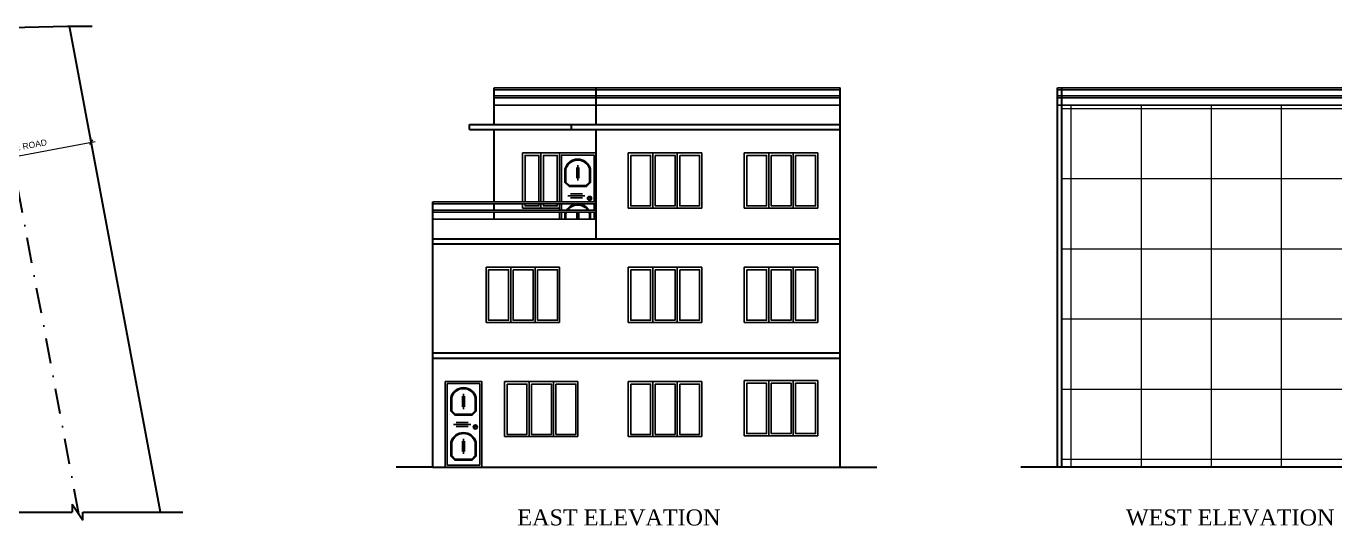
# Model space of a CAD drawing. Header units: inches. Extents: x 45643 to 70559, y -8725 to 1713.
# Drawn here: x 59007 to 60290, y -4557 to -4067 of the extents above; entities that cross this region are included whole.
import ezdxf

# ---------------------------------------------------------------- set-up
doc = ezdxf.new("R2010")
doc.units = ezdxf.units.IN
doc.header["$MEASUREMENT"] = 0
doc.linetypes.add('DASHDOT', pattern=[1, 0.5, -0.25, 0, -0.25])
for name, color, linetype, lineweight in [('1', 7, 'Continuous', 25), ('A_hatch', 253, 'Continuous', 5), ('A_Title Text', 105, 'Continuous', 60), ('ELEVATION', 6, 'Continuous', 30)]:
    doc.layers.add(name, color=color, linetype=linetype, lineweight=lineweight)
doc.styles.add('Arial', font='arial.ttf')
doc.styles.get("Standard").update_dxf_attribs({"font": 'times.ttf'})
doc.dimstyles.new('Sudeep', dxfattribs={"dimtxt": 6, "dimasz": 4, "dimexe": 4.5, "dimexo": 4.5, "dimgap": 5, "dimtad": 1, "dimdec": 0, "dimlunit": 4, "dimtxsty": 'Arial', "dimblk": 'OBLIQUE', "dimcen": 250, "dimdle": 4, "dimclrd": 86, "dimclre": 5, "dimclrt": 1, "dimadec": 0, "dimazin": 0, "dimtfac": 1, "dimtdec": 0, "dimtix": 1, "dimtmove": 1, "dimatfit": 3, "dimldrblk": 'OBLIQUE', "dimfxl": 4.5, "dimfxlon": 1, "dimfrac": 2, "dimlwd": 15, "dimlwe": 13, "dimarcsym": 0})

# ---------------------------------------------------------------- blocks, each defined once
blk = doc.blocks.new('_Oblique')
at = {"color": 0, "linetype": 'ByBlock', "lineweight": -2}
blk.add_line((-0.5, -0.5), (0.5, 0.5), dxfattribs=at)
blk = doc.blocks.new('*D891')
at = {"layer": 'A_Title Text', "color": 86, "lineweight": 15, "transparency": 16777216}
blk.add_line((58911.3, -4210.4), (59074.4, -4179.9), dxfattribs=at)
at = {"layer": 'A_Title Text', "color": 5, "lineweight": 13, "transparency": 16777216}
for p, q in [((59069.7, -4176.2), (59071.3, -4185.1)), ((58914.4, -4205.3), (58916, -4214.1))]:
    blk.add_line(p, q, dxfattribs=at)
at = {"layer": 'Defpoints', "color": 0, "transparency": 16777216}
for p in [(59051.1, -4077.2), (58895.8, -4106.2), (59070.5, -4180.7)]:
    blk.add_point(p, dxfattribs=at)
at = {"layer": 'A_Title Text', "color": 86, "lineweight": 15, "transparency": 16777216, "xscale": 4, "yscale": 4, "zscale": 4}
for p, rotation in [((59070.5, -4180.7), 10.59254933067285), ((58915.2, -4209.7), 190.5925493306728)]:
    blk.add_blockref('_Oblique', p, dxfattribs=dict(at, rotation=rotation))
at = {"layer": 'A_Title Text', "color": 1, "transparency": 16777216, "insert": (58991.4, -4187.2), "char_height": 6, "width": 94.95, "attachment_point": 5, "rotation": 10.5925, "style": 'Arial'}
blk.add_mtext('13\'-2" WIDE ROAD', dxfattribs=at)

msp = doc.modelspace()

# ---------------------------------------------------------------- hatches: boundary and pattern name
at = {"layer": 'A_hatch', "ltscale": 5}
h = msp.add_hatch(dxfattribs=at)
h.set_pattern_fill('ANSI37', color=11, scale=550, angle=45)
h.set_pattern_definition([(90, (-2324.59, -4491.416), (-68.75, 0), []), (180, (-2324.59, -4491.416), (-7e-15, -68.75), [])])
h.paths.add_polyline_path([(60357.672, -4275.239), (60357.672, -4168.239), (60377.611, -4168.239), (60377.611, -4163.239), (60357.672, -4163.239), (60357.672, -4144.239), (60022.232, -4144.239), (60022.232, -4163.239), (60022.232, -4275.239), (60022.232, -4387.239), (60022.232, -4499.239), (60357.672, -4499.239), (60357.672, -4387.239)])

# ---------------------------------------------------------------- linework, layer by layer
at = {"color": 5}
for p, q in [((59493.55, -4191.239), (59529.55, -4191.239)), ((59493.55, -4191.239), (59493.55, -4239.239)), ((59511.55, -4191.239), (59511.55, -4239.239)), ((59529.55, -4191.239), (59529.55, -4239.239)), ((59597.164, -4191.239), (59669.164, -4191.239)), ((59597.164, -4191.239), (59597.164, -4245.239)), ((59621.164, -4191.239), (59621.164, -4245.239)), ((59645.164, -4191.239), (59645.164, -4245.239)), ((59669.164, -4245.239), (59669.164, -4191.239)), ((59710.914, -4191.239), (59782.914, -4191.239)), ((59710.914, -4191.239), (59710.914, -4245.239)), ((59734.914, -4191.239), (59734.914, -4245.239)), ((59758.914, -4191.239), (59758.914, -4245.239)), ((59782.914, -4245.239), (59782.914, -4191.239)), ((59493.55, -4241.239), (59493.55, -4245.239)), ((59493.55, -4245.239), (59529.55, -4245.239)), ((59511.55, -4241.239), (59511.55, -4245.239)), ((59529.55, -4241.239), (59529.55, -4245.239)), ((59597.164, -4245.239), (59669.164, -4245.239)), ((59710.914, -4245.239), (59782.914, -4245.239)), ((59457.818, -4303.239), (59529.818, -4303.239)), ((59457.818, -4303.239), (59457.818, -4357.239)), ((59481.818, -4303.239), (59481.818, -4357.239)), ((59505.818, -4303.239), (59505.818, -4357.239)), ((59529.818, -4357.239), (59529.818, -4303.239)), ((59597.164, -4303.239), (59669.164, -4303.239)), ((59597.164, -4303.239), (59597.164, -4357.239)), ((59621.164, -4303.239), (59621.164, -4357.239)), ((59645.164, -4303.239), (59645.164, -4357.239)), ((59669.164, -4357.239), (59669.164, -4303.239)), ((59710.914, -4303.239), (59782.914, -4303.239)), ((59710.914, -4303.239), (59710.914, -4357.239)), ((59734.914, -4303.239), (59734.914, -4357.239)), ((59758.914, -4303.239), (59758.914, -4357.239)), ((59782.914, -4357.239), (59782.914, -4303.239)), ((59457.818, -4357.239), (59529.818, -4357.239)), ((59597.164, -4357.239), (59669.164, -4357.239)), ((59710.914, -4357.239), (59782.914, -4357.239)), ((59475.818, -4415.239), (59547.818, -4415.239)), ((59475.818, -4415.239), (59475.818, -4469.239)), ((59499.818, -4415.239), (59499.818, -4469.239)), ((59523.818, -4415.239), (59523.818, -4469.239)), ((59547.818, -4469.239), (59547.818, -4415.239)), ((59597.164, -4415.239), (59669.164, -4415.239)), ((59597.164, -4415.239), (59597.164, -4469.239)), ((59621.164, -4415.239), (59621.164, -4469.239)), ((59645.164, -4415.239), (59645.164, -4469.239)), ((59669.164, -4469.239), (59669.164, -4415.239)), ((59710.914, -4414.376), (59782.914, -4414.376)), ((59710.914, -4414.376), (59710.914, -4468.376)), ((59734.914, -4414.376), (59734.914, -4468.376)), ((59758.914, -4414.376), (59758.914, -4468.376)), ((59782.914, -4468.376), (59782.914, -4414.376)), ((59475.818, -4469.239), (59547.818, -4469.239)), ((59597.164, -4469.239), (59669.164, -4469.239)), ((59710.914, -4468.376), (59782.914, -4468.376))]:
    msp.add_line(p, q, dxfattribs=at)
at = {"color": 40, "ltscale": 5}
for p, q in [((59535.053, -4206.739), (59535.053, -4220.239)), ((59536.053, -4206.739), (59536.053, -4219.825)), ((59546.553, -4205.564), (59546.553, -4215.914)), ((59547.553, -4203.239), (59547.553, -4218.239)), ((59548.553, -4205.564), (59548.553, -4215.914)), ((59559.053, -4219.825), (59559.053, -4206.739)), ((59560.053, -4220.239), (59560.053, -4206.739)), ((59539.053, -4224.239), (59535.053, -4220.239)), ((59539.467, -4223.239), (59536.053, -4219.825)), ((59555.639, -4223.239), (59559.053, -4219.825)), ((59556.053, -4224.239), (59560.053, -4220.239)), ((59537.8, -4233.317), (59554.621, -4233.317)), ((59539.053, -4224.239), (59556.053, -4224.239)), ((59539.053, -4224.239), (59556.053, -4224.239)), ((59539.467, -4223.239), (59555.639, -4223.239)), ((59540.42, -4231.317), (59552.232, -4231.317)), ((59540.42, -4235.317), (59552.232, -4235.317)), ((59535.053, -4250.739), (59535.053, -4256.239)), ((59536.053, -4250.739), (59536.053, -4256.239)), ((59546.553, -4249.564), (59546.553, -4256.239)), ((59547.553, -4249.239), (59547.553, -4256.239)), ((59548.553, -4249.564), (59548.553, -4256.239)), ((59559.053, -4256.239), (59559.053, -4250.739)), ((59560.053, -4256.239), (59560.053, -4250.739)), ((59435.553, -4427.239), (59435.553, -4442.239)), ((59423.053, -4430.739), (59423.053, -4444.239)), ((59424.053, -4430.739), (59424.053, -4443.825)), ((59434.553, -4429.564), (59434.553, -4439.914)), ((59436.553, -4429.564), (59436.553, -4439.914)), ((59447.053, -4443.825), (59447.053, -4430.739)), ((59448.053, -4444.239), (59448.053, -4430.739)), ((59427.053, -4448.239), (59423.053, -4444.239)), ((59427.467, -4447.239), (59424.053, -4443.825)), ((59427.053, -4448.239), (59444.053, -4448.239)), ((59427.053, -4448.239), (59444.053, -4448.239)), ((59427.467, -4447.239), (59443.639, -4447.239)), ((59443.639, -4447.239), (59447.053, -4443.825)), ((59444.053, -4448.239), (59448.053, -4444.239)), ((59425.8, -4457.317), (59442.621, -4457.317)), ((59428.42, -4455.317), (59440.232, -4455.317)), ((59428.42, -4459.317), (59440.232, -4459.317)), ((59423.053, -4474.739), (59423.053, -4488.239)), ((59424.053, -4474.739), (59424.053, -4487.825)), ((59434.553, -4473.564), (59434.553, -4483.914)), ((59435.553, -4471.239), (59435.553, -4486.239)), ((59436.553, -4473.564), (59436.553, -4483.914)), ((59447.053, -4487.825), (59447.053, -4474.739)), ((59448.053, -4488.239), (59448.053, -4474.739)), ((59427.053, -4492.239), (59423.053, -4488.239)), ((59427.467, -4491.239), (59424.053, -4487.825)), ((59427.053, -4492.239), (59444.053, -4492.239)), ((59427.053, -4492.239), (59444.053, -4492.239)), ((59427.467, -4491.239), (59443.639, -4491.239)), ((59443.639, -4491.239), (59447.053, -4487.825)), ((59444.053, -4492.239), (59448.053, -4488.239))]:
    msp.add_line(p, q, dxfattribs=at)
at = {"color": 5}
for points in [[(59495.952, -4239.239), (59495.952, -4193.697), (59509.487, -4193.697), (59509.487, -4239.239)], [(59513.952, -4239.239), (59513.952, -4193.697), (59527.487, -4193.697), (59527.487, -4239.239)], [(59509.487, -4241.239), (59509.487, -4243.096), (59495.952, -4243.096), (59495.952, -4241.239)], [(59527.487, -4241.239), (59527.487, -4243.096), (59513.952, -4243.096), (59513.952, -4241.239)]]:
    msp.add_lwpolyline(points, dxfattribs=at)
for points in [[(59599.566, -4193.697), (59619.101, -4193.697), (59619.101, -4243.096), (59599.566, -4243.096)], [(59623.566, -4193.697), (59643.101, -4193.697), (59643.101, -4243.096), (59623.566, -4243.096)], [(59647.566, -4193.697), (59667.101, -4193.697), (59667.101, -4243.096), (59647.566, -4243.096)], [(59713.316, -4193.697), (59732.852, -4193.697), (59732.852, -4243.096), (59713.316, -4243.096)], [(59737.316, -4193.697), (59756.852, -4193.697), (59756.852, -4243.096), (59737.316, -4243.096)], [(59761.316, -4193.697), (59780.852, -4193.697), (59780.852, -4243.096), (59761.316, -4243.096)], [(59460.22, -4305.697), (59479.755, -4305.697), (59479.755, -4355.096), (59460.22, -4355.096)], [(59484.22, -4305.697), (59503.755, -4305.697), (59503.755, -4355.096), (59484.22, -4355.096)], [(59508.22, -4305.697), (59527.755, -4305.697), (59527.755, -4355.096), (59508.22, -4355.096)], [(59599.566, -4305.697), (59619.101, -4305.697), (59619.101, -4355.096), (59599.566, -4355.096)], [(59623.566, -4305.697), (59643.101, -4305.697), (59643.101, -4355.096), (59623.566, -4355.096)], [(59647.566, -4305.697), (59667.101, -4305.697), (59667.101, -4355.096), (59647.566, -4355.096)], [(59713.316, -4305.697), (59732.852, -4305.697), (59732.852, -4355.096), (59713.316, -4355.096)], [(59737.316, -4305.697), (59756.852, -4305.697), (59756.852, -4355.096), (59737.316, -4355.096)], [(59761.316, -4305.697), (59780.852, -4305.697), (59780.852, -4355.096), (59761.316, -4355.096)], [(59478.22, -4417.697), (59497.755, -4417.697), (59497.755, -4467.096), (59478.22, -4467.096)], [(59502.22, -4417.697), (59521.755, -4417.697), (59521.755, -4467.096), (59502.22, -4467.096)], [(59526.22, -4417.697), (59545.755, -4417.697), (59545.755, -4467.096), (59526.22, -4467.096)], [(59599.566, -4417.697), (59619.101, -4417.697), (59619.101, -4467.096), (59599.566, -4467.096)], [(59623.566, -4417.697), (59643.101, -4417.697), (59643.101, -4467.096), (59623.566, -4467.096)], [(59647.566, -4417.697), (59667.101, -4417.697), (59667.101, -4467.096), (59647.566, -4467.096)], [(59713.316, -4416.834), (59732.852, -4416.834), (59732.852, -4466.234), (59713.316, -4466.234)], [(59737.316, -4416.834), (59756.852, -4416.834), (59756.852, -4466.234), (59737.316, -4466.234)], [(59761.316, -4416.834), (59780.852, -4416.834), (59780.852, -4466.234), (59761.316, -4466.234)]]:
    msp.add_lwpolyline(points, close=True, dxfattribs=at)
at = {"color": 40, "ltscale": 5}
for centre, radius, start, end in [((59547.553, -4210.213), 12.974, 15.530332, 164.469668), ((59547.553, -4210.268), 12.029, 17.061531, 162.938469), ((59547.553, -4254.213), 12.974, 32.515337, 147.484663), ((59547.553, -4254.268), 12.029, 35.75723, 144.24277), ((59547.553, -4254.213), 12.974, 157.457592, 164.469668), ((59547.553, -4254.268), 12.029, 155.285757, 162.938469), ((59547.553, -4254.268), 12.029, 17.061531, 24.714243), ((59547.553, -4254.213), 12.974, 15.530332, 22.542408), ((59435.553, -4434.213), 12.974, 15.530332, 164.469668), ((59435.553, -4434.268), 12.029, 17.061531, 162.938469), ((59435.553, -4478.213), 12.974, 15.530332, 164.469668), ((59435.553, -4478.268), 12.029, 17.061531, 162.938469)]:
    msp.add_arc(centre, radius, start, end, dxfattribs=at)
at = {"layer": '1', "color": 11, "ltscale": 5}
for p, q in [((59805.051, -4127.239), (59465.55, -4127.239)), ((59805.051, -4129.239), (59465.55, -4129.239)), ((60357.672, -4127.239), (60018.171, -4127.239)), ((60357.672, -4129.239), (60018.171, -4129.239)), ((59805.051, -4135.239), (59465.55, -4135.239)), ((59805.051, -4137.239), (59465.55, -4137.239)), ((59805.051, -4144.239), (59465.55, -4144.239)), ((60357.672, -4135.239), (60018.171, -4135.239)), ((60357.672, -4137.239), (60018.171, -4137.239)), ((60357.672, -4144.239), (60018.171, -4144.239)), ((59565.55, -4239.239), (59405.55, -4239.239)), ((59565.55, -4241.239), (59405.55, -4241.239)), ((59565.55, -4247.239), (59405.55, -4247.239)), ((59565.55, -4249.239), (59405.55, -4249.239)), ((59565.55, -4256.239), (59405.55, -4256.239))]:
    msp.add_line(p, q, dxfattribs=at)
at = {"layer": '1', "color": 2, "ltscale": 5}
for points in [[(59529.55, -4239.239), (59529.55, -4191.239), (59565.55, -4191.239), (59565.55, -4256.239)], [(59531.55, -4239.239), (59531.55, -4193.239), (59563.55, -4193.239), (59563.55, -4239.239)], [(59529.55, -4247.239), (59529.55, -4241.239)], [(59531.55, -4247.239), (59531.55, -4241.239)], [(59563.55, -4241.239), (59563.55, -4247.239)], [(59529.55, -4256.239), (59529.55, -4249.239)], [(59531.55, -4256.239), (59531.55, -4249.239)], [(59563.55, -4249.239), (59563.55, -4256.239)]]:
    msp.add_lwpolyline(points, dxfattribs=at)
for points in [[(59417.55, -4415.239), (59453.55, -4415.239), (59453.55, -4499.239), (59417.55, -4499.239)], [(59419.55, -4417.239), (59451.55, -4417.239), (59451.55, -4497.239), (59419.55, -4497.239)]]:
    msp.add_lwpolyline(points, close=True, dxfattribs=at)
at = {"layer": '1', "color": 21, "ltscale": 5}
for centre, radius in [((59559.17, -4235.834), 2.071), ((59559.17, -4235.834), 1.185), ((59447.17, -4459.834), 2.071), ((59447.17, -4459.834), 1.185)]:
    msp.add_circle(centre, radius, dxfattribs=at)
at = {"layer": 'ELEVATION'}
for p, q in [((58973.301, -4068.553), (59047.204, -4066.983)), ((59047.204, -4066.983), (59071.204, -4066.983)), ((59138.307, -4543.255), (59049.239, -4066.983)), ((59465.55, -4163.239), (59465.55, -4127.239)), ((59565.55, -4163.239), (59565.55, -4127.239)), ((59805.051, -4163.239), (59805.051, -4127.239)), ((60018.171, -4163.239), (60018.171, -4127.239)), ((60022.232, -4163.239), (60022.232, -4127.239)), ((59441.55, -4163.239), (59805.051, -4163.239)), ((59441.55, -4168.239), (59441.55, -4163.239)), ((59441.55, -4168.239), (59805.051, -4168.239)), ((59465.55, -4239.239), (59465.55, -4168.239)), ((59541.55, -4168.239), (59541.55, -4163.239)), ((59565.55, -4275.239), (59565.55, -4168.239)), ((59805.051, -4275.239), (59805.051, -4163.239)), ((60018.171, -4275.239), (60018.171, -4163.239)), ((60022.232, -4275.239), (60022.232, -4163.239)), ((59405.55, -4280.239), (59405.55, -4239.239)), ((59465.55, -4247.239), (59465.55, -4241.239)), ((59465.55, -4256.239), (59465.55, -4249.239)), ((59405.55, -4275.239), (59805.051, -4275.239)), ((59405.55, -4387.239), (59405.55, -4275.239)), ((59405.55, -4280.239), (59805.051, -4280.239)), ((59805.051, -4387.239), (59805.051, -4275.239)), ((60018.171, -4387.239), (60018.171, -4275.239)), ((60022.232, -4387.239), (60022.232, -4275.239)), ((59405.55, -4387.239), (59805.051, -4387.239)), ((59405.55, -4499.239), (59405.55, -4387.239)), ((59805.051, -4499.239), (59805.051, -4387.239)), ((60018.171, -4499.239), (60018.171, -4387.239)), ((60022.232, -4499.239), (60022.232, -4387.239)), ((59405.55, -4392.239), (59805.051, -4392.239)), ((59405.55, -4499.239), (59369.55, -4499.239)), ((59405.55, -4499.239), (59805.051, -4499.239)), ((59805.051, -4499.239), (59841.051, -4499.239)), ((60018.171, -4499.239), (59982.171, -4499.239)), ((60417.672, -4499.239), (60018.171, -4499.239)), ((58977.568, -4543.255), (59051.783, -4543.255)), ((59051.616, -4535.419), (59062.223, -4551.091)), ((59051.616, -4535.419), (59051.783, -4543.255)), ((59062.057, -4543.255), (59136.272, -4543.255)), ((59062.223, -4551.091), (59062.057, -4543.255)), ((59136.272, -4543.255), (59160.272, -4543.255))]:
    msp.add_line(p, q, dxfattribs=at)
at = {"layer": 'ELEVATION', "linetype": 'DASHDOT', "ltscale": 50}
msp.add_line((59058.326, -4545.332), (58969.572, -4070.739), dxfattribs=at)

# ---------------------------------------------------------------- texts
at = {"char_height": 15.677, "width": 236.13134, "attachment_point": 3}
for s, insert in [('{\\fTimes New Roman|b0|i0|c0|p18;EAST ELEVATION}', (59687.636, -4540.585)), ('{\\fTimes New Roman|b0|i0|c0|p18;WEST ELEVATION}', (60289.776, -4540.585))]:
    msp.add_mtext(s, dxfattribs=dict(at, insert=insert))

# ---------------------------------------------------------------- dimensions: what is measured, and where the dimension line sits
at = {"layer": 'A_Title Text'}
dim = msp.add_aligned_dim(p1=(58895.835, -4106.207), p2=(59051.143, -4077.163), distance=-105.288, text='<> WIDE ROAD', dimstyle='Sudeep', dxfattribs=at)
dim.commit()
dim.dimension.update_dxf_attribs({"geometry": '*D891', "text_midpoint": (58991.353, -4187.21)})

doc.saveas('drawing.dxf')
